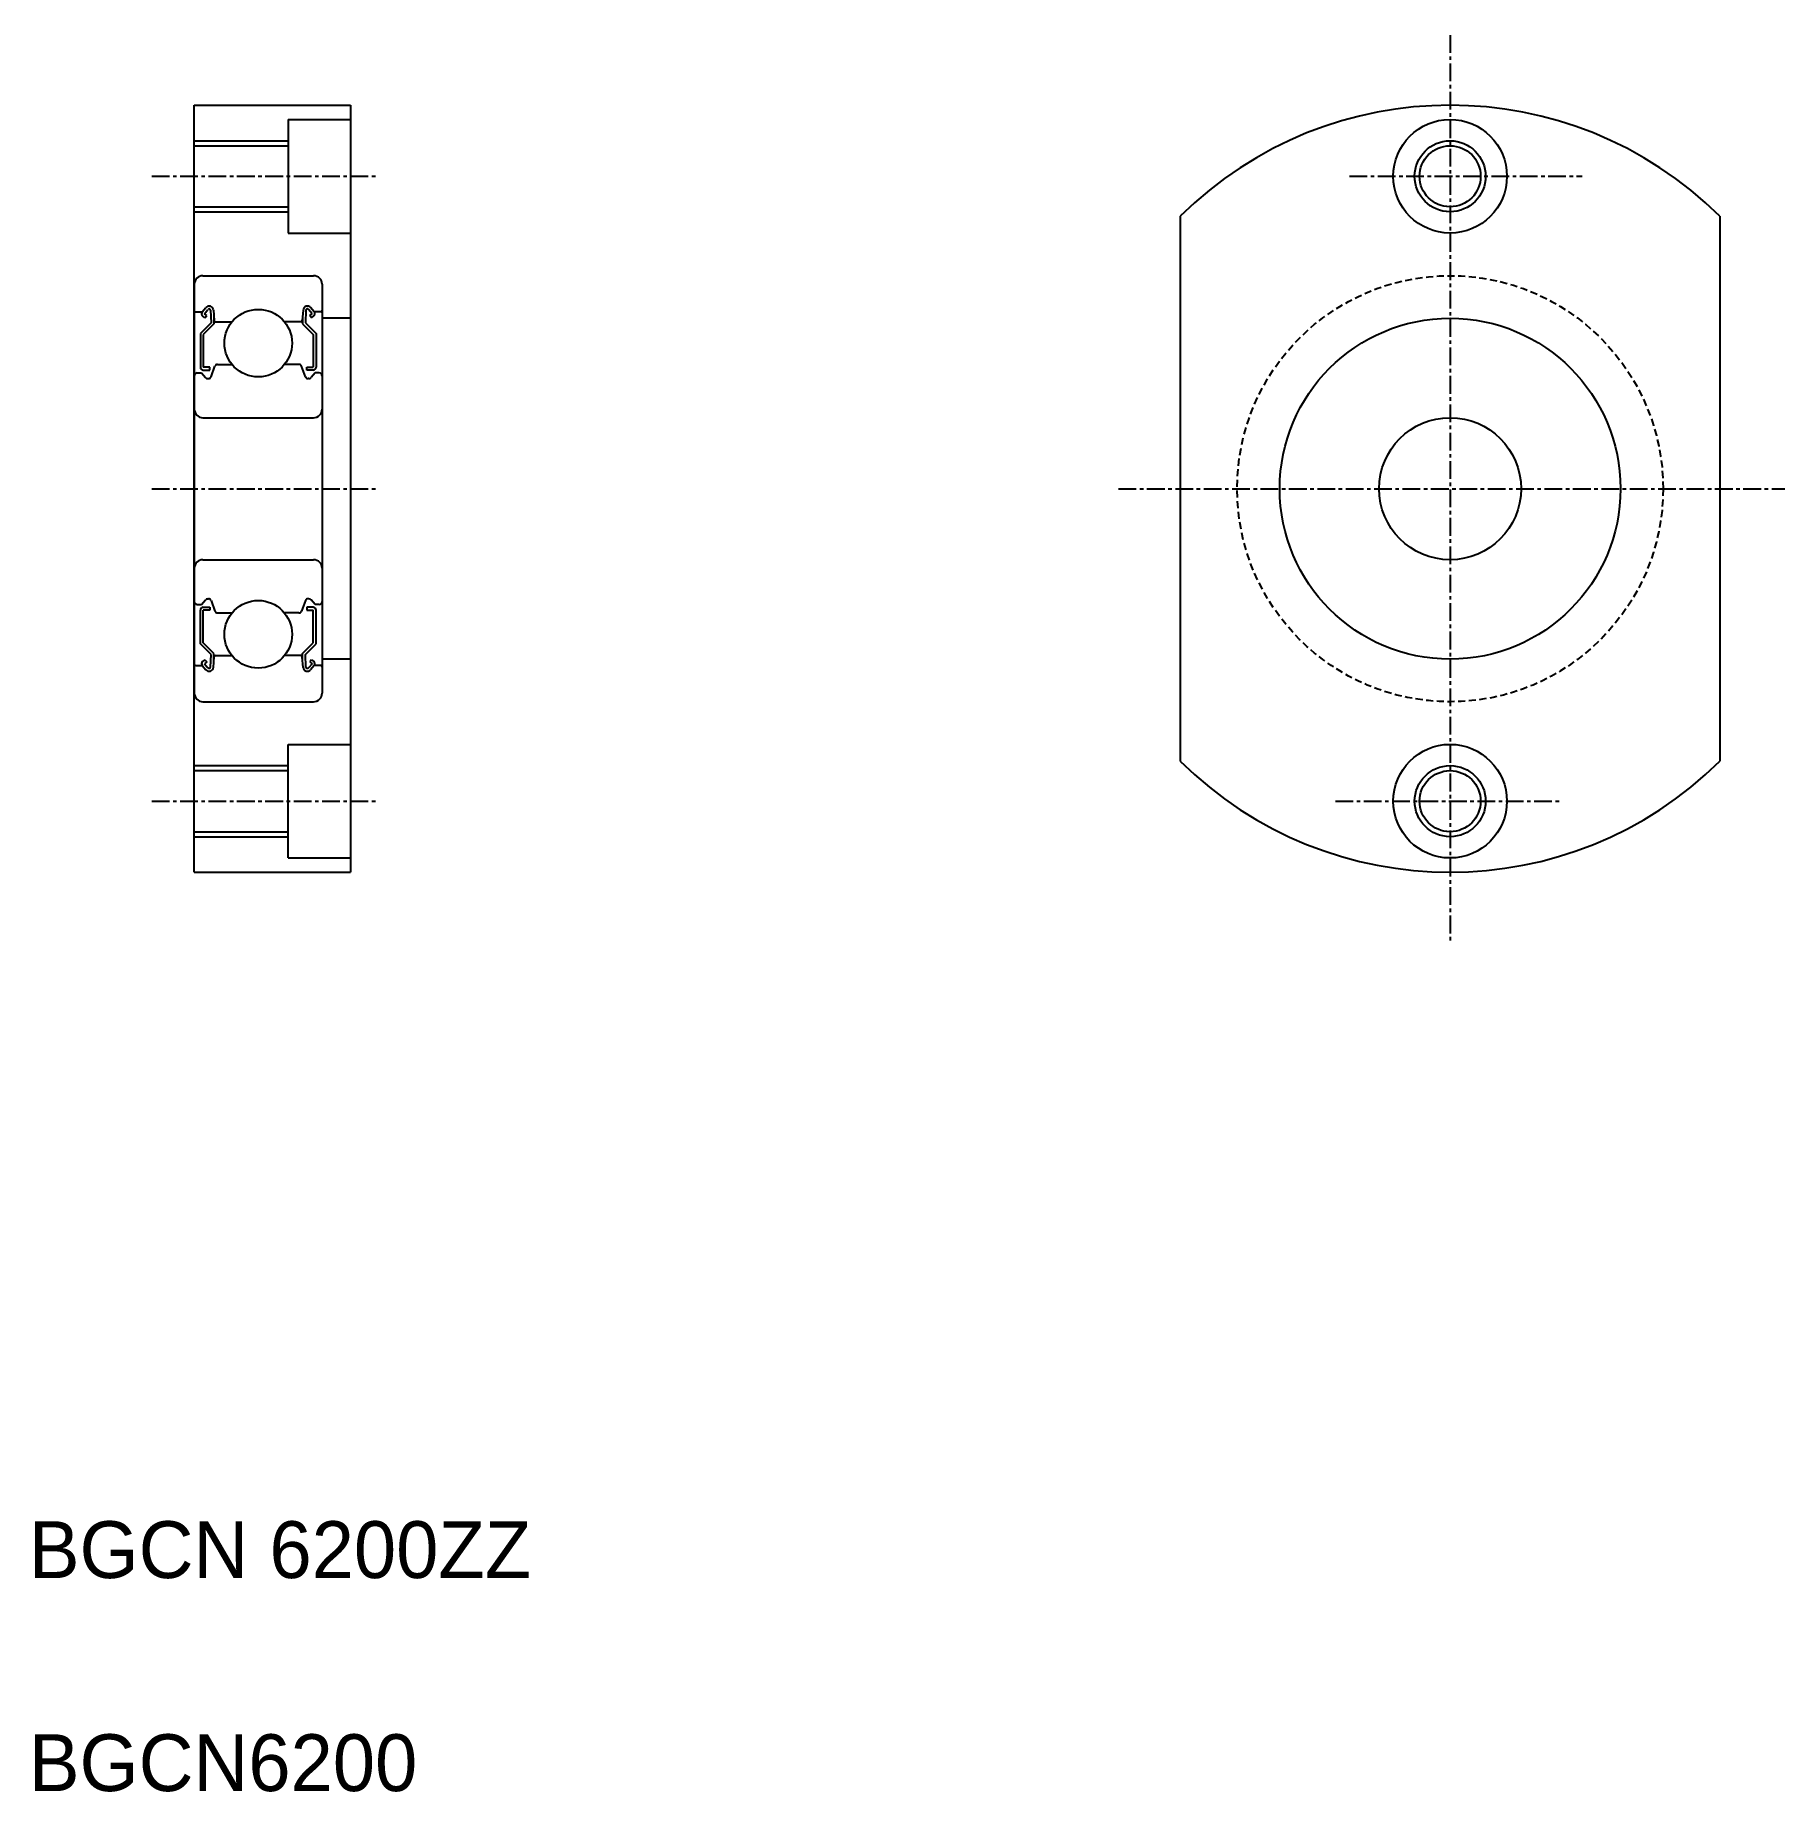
# Model space of a CAD drawing. Extents: x 168 to 292, y 59 to 183.
import ezdxf

# ---------------------------------------------------------------- set-up
doc = ezdxf.new("R2010")
doc.units = 0
doc.linetypes.add('CENTER', pattern=[2, 1.25, -0.25, 0.25, -0.25])
doc.linetypes.add('DASHED', pattern=[0.75, 0.5, -0.25])
doc.layers.get('0').update_dxf_attribs({"linetype": 'CONTINUOUS'})
doc.layers.add('CENTER', color=1, linetype='CENTER')

msp = doc.modelspace()

# ---------------------------------------------------------------- linework, layer by layer
for p, q in [((179.59, 124.19), (179.59, 178.19)), ((179.59, 178.19), (190.59, 178.19)), ((182.34, 178.19), (182.34, 178.19)), ((185.09, 178.19), (185.09, 178.19)), ((190.59, 178.19), (190.59, 124.19)), ((186.19, 177.19), (190.59, 177.19)), ((186.19, 177.19), (186.19, 169.19)), ((179.59, 175.34), (186.19, 175.34)), ((179.59, 171.04), (186.19, 171.04)), ((249.03, 170.37), (249.03, 132.01)), ((287.03, 170.37), (287.03, 132.01)), ((186.19, 169.19), (190.59, 169.19)), ((180.19, 166.19), (187.99, 166.19)), ((179.59, 165.59), (179.59, 136.79)), ((188.59, 165.59), (188.59, 136.79)), ((179.69, 163.64), (180.15, 163.64)), ((180.15, 163.64), (180.4, 163.94)), ((180.33, 163.23), (180.17, 163.36)), ((180.3, 163.51), (180.55, 163.81)), ((180.46, 163.38), (180.3, 163.51)), ((180.33, 163.23), (180.46, 163.38)), ((180.73, 163.75), (180.77, 162.87)), ((180.93, 163.77), (180.99, 163.03)), ((187.25, 163.77), (187.19, 163.03)), ((187.45, 163.75), (187.41, 162.87)), ((187.88, 163.51), (187.63, 163.81)), ((187.72, 163.38), (187.88, 163.51)), ((187.85, 163.23), (187.72, 163.38)), ((188.03, 163.64), (187.78, 163.94)), ((187.85, 163.23), (188.01, 163.36)), ((188.49, 163.64), (188.03, 163.64)), ((180.77, 162.87), (180.02, 162.12)), ((180.02, 162.12), (180.02, 159.74)), ((180.97, 162.79), (180.22, 162.04)), ((180.22, 162.04), (180.22, 159.74)), ((180.97, 163.26), (180.97, 162.79)), ((181.09, 162.94), (182.24, 162.94)), ((187.09, 162.94), (185.94, 162.94)), ((187.21, 163.26), (187.21, 162.79)), ((187.21, 162.79), (187.96, 162.04)), ((187.41, 162.87), (188.16, 162.12)), ((187.96, 162.04), (187.96, 159.74)), ((188.16, 162.12), (188.16, 159.74)), ((190.59, 163.19), (188.59, 163.19)), ((180.67, 159.74), (180.22, 159.74)), ((180.67, 159.54), (180.67, 159.74)), ((180.77, 159.07), (181.04, 159.81)), ((181.23, 159.94), (182.24, 159.94)), ((186.95, 159.94), (185.94, 159.94)), ((187.41, 159.07), (187.14, 159.81)), ((187.51, 159.74), (187.96, 159.74)), ((187.51, 159.54), (187.51, 159.74)), ((179.79, 159.34), (180.09, 159.34)), ((180.09, 159.34), (180.37, 159.01)), ((180.22, 159.54), (180.67, 159.54)), ((180.52, 158.94), (180.58, 158.94)), ((187.96, 159.54), (187.51, 159.54)), ((187.66, 158.94), (187.6, 158.94)), ((188.09, 159.34), (187.81, 159.01)), ((188.39, 159.34), (188.09, 159.34)), ((180.19, 156.19), (187.99, 156.19)), ((180.19, 146.19), (187.99, 146.19)), ((179.79, 143.04), (180.09, 143.04)), ((180.02, 140.26), (180.02, 142.64)), ((180.09, 143.04), (180.37, 143.37)), ((180.22, 142.84), (180.67, 142.84)), ((180.22, 140.34), (180.22, 142.64)), ((180.67, 142.64), (180.22, 142.64)), ((180.52, 143.44), (180.58, 143.44)), ((180.67, 142.84), (180.67, 142.64)), ((180.77, 143.31), (181.04, 142.57)), ((181.23, 142.44), (182.24, 142.44)), ((186.95, 142.44), (185.94, 142.44)), ((187.41, 143.31), (187.14, 142.57)), ((187.96, 142.84), (187.51, 142.84)), ((187.51, 142.84), (187.51, 142.64)), ((187.51, 142.64), (187.96, 142.64)), ((187.66, 143.44), (187.6, 143.44)), ((188.09, 143.04), (187.81, 143.37)), ((187.96, 140.34), (187.96, 142.64)), ((188.39, 143.04), (188.09, 143.04)), ((188.16, 140.26), (188.16, 142.64)), ((180.77, 139.51), (180.02, 140.26)), ((180.97, 139.59), (180.22, 140.34)), ((187.21, 139.59), (187.96, 140.34)), ((187.41, 139.51), (188.16, 140.26)), ((179.69, 138.74), (180.15, 138.74)), ((180.15, 138.74), (180.4, 138.44)), ((180.33, 139.15), (180.17, 139.02)), ((180.46, 139), (180.3, 138.87)), ((180.3, 138.87), (180.55, 138.57)), ((180.33, 139.15), (180.46, 139)), ((180.73, 138.63), (180.77, 139.51)), ((180.93, 138.61), (180.99, 139.35)), ((180.97, 139.12), (180.97, 139.59)), ((181.09, 139.44), (182.24, 139.44)), ((181.38, 139.44), (181.38, 139.44)), ((181.67, 139.44), (181.67, 139.44)), ((187.09, 139.44), (185.94, 139.44)), ((187.25, 138.61), (187.19, 139.35)), ((187.21, 139.12), (187.21, 139.59)), ((187.45, 138.63), (187.41, 139.51)), ((187.88, 138.87), (187.63, 138.57)), ((187.85, 139.15), (187.72, 139)), ((187.72, 139), (187.88, 138.87)), ((188.03, 138.74), (187.78, 138.44)), ((187.85, 139.15), (188.01, 139.02)), ((188.49, 138.74), (188.03, 138.74)), ((190.59, 139.19), (188.59, 139.19)), ((180.19, 136.19), (187.99, 136.19)), ((186.19, 133.19), (190.59, 133.19)), ((186.19, 125.19), (186.19, 133.19)), ((179.59, 131.34), (186.19, 131.34)), ((179.59, 127.04), (186.19, 127.04)), ((186.19, 125.19), (190.59, 125.19)), ((179.59, 124.19), (190.59, 124.19))]:
    msp.add_line(p, q)
at = {"color": 3}
for p, q in [((179.59, 175.69), (186.19, 175.69)), ((179.59, 170.69), (186.19, 170.69)), ((179.59, 131.69), (186.19, 131.69)), ((179.59, 126.69), (186.19, 126.69))]:
    msp.add_line(p, q, dxfattribs=at)
for centre, radius in [((268.03, 173.19), 4), ((268.03, 173.19), 2.15), ((184.09, 161.44), 2.38), ((268.03, 151.19), 12), ((268.03, 151.19), 5), ((184.09, 140.94), 2.38), ((268.03, 129.19), 4), ((268.03, 129.19), 2.15)]:
    msp.add_circle(centre, radius)
for centre in [(268.03, 173.19), (268.03, 129.19)]:
    msp.add_circle(centre, 2.5, dxfattribs=at)
at = {"color": 3, "linetype": 'DASHED'}
msp.add_circle((268.03, 151.19), 15, dxfattribs=at)
for centre, radius, start, end in [((268.03, 151.19), 27, 45.2751, 134.7249), ((180.19, 165.59), 0.6, 90, 180), ((187.99, 165.59), 0.6, 0, 90), ((179.69, 163.74), 0.1, 180, 270), ((180.3, 163.51), 0.2, 140.0029, 230.087), ((180.63, 163.75), 0.3, 4.9968, 140.0029), ((180.63, 163.75), 0.1, 2.8198, 140.0022), ((187.55, 163.75), 0.3, 39.9971, 175.0032), ((187.55, 163.75), 0.1, 39.9978, 177.1802), ((187.88, 163.51), 0.2, 309.913, 39.9971), ((188.49, 163.74), 0.1, 270, 0), ((181.09, 163.04), 0.1, 184.9968, 269.9995), ((187.09, 163.04), 0.1, 270.0005, 355.0032), ((180.22, 159.74), 0.2, 180, 270), ((181.23, 159.74), 0.2, 90, 159.9914), ((186.95, 159.74), 0.2, 20.0086, 90), ((187.96, 159.74), 0.2, 270, 0), ((179.79, 159.14), 0.2, 90, 180), ((180.52, 159.14), 0.2, 219.995, 270), ((180.58, 159.14), 0.2, 270, 339.9914), ((187.6, 159.14), 0.2, 200.0086, 270), ((187.66, 159.14), 0.2, 270, 320.005), ((188.39, 159.14), 0.2, 0, 90), ((180.19, 156.79), 0.6, 180, 270), ((187.99, 156.79), 0.6, 270, 0), ((180.19, 145.59), 0.6, 90, 180), ((187.99, 145.59), 0.6, 0, 90), ((179.79, 143.24), 0.2, 180, 270), ((180.22, 142.64), 0.2, 90, 180), ((180.52, 143.24), 0.2, 90, 140.005), ((180.58, 143.24), 0.2, 20.0086, 90), ((181.23, 142.64), 0.2, 200.0086, 270), ((186.95, 142.64), 0.2, 270, 339.9914), ((187.6, 143.24), 0.2, 90, 159.9914), ((187.66, 143.24), 0.2, 39.995, 90), ((187.96, 142.64), 0.2, 0, 90), ((188.39, 143.24), 0.2, 270, 0), ((179.69, 138.64), 0.1, 90, 180), ((180.3, 138.87), 0.2, 129.913, 219.9971), ((180.63, 138.64), 0.3, 219.9971, 355.0032), ((180.63, 138.64), 0.1, 219.9978, 357.1802), ((181.09, 139.34), 0.1, 90.0005, 175.0032), ((187.09, 139.34), 0.1, 4.9968, 89.9995), ((187.55, 138.64), 0.3, 184.9968, 320.0029), ((187.55, 138.64), 0.1, 182.8198, 320.0022), ((187.88, 138.87), 0.2, 320.0029, 50.087), ((188.49, 138.64), 0.1, 0, 90), ((180.19, 136.79), 0.6, 180, 270), ((187.99, 136.79), 0.6, 270, 0), ((268.03, 151.19), 27, 225.2751, 314.7249)]:
    msp.add_arc(centre, radius, start, end)
at = {"layer": 'CENTER', "color": 1, "linetype": 'CENTER'}
for p, q in [((268.03, 183.13), (268.03, 119.25)), ((176.59, 173.19), (192.59, 173.19)), ((260.94, 173.19), (277.32, 173.19)), ((176.59, 151.19), (192.59, 151.19)), ((244.68, 151.19), (291.61, 151.19)), ((176.59, 129.19), (192.59, 129.19)), ((259.95, 129.19), (275.84, 129.19))]:
    msp.add_line(p, q, dxfattribs=at)

# ---------------------------------------------------------------- texts
for s, p in [('BGCN 6200ZZ', (167.94, 74.49)), ('BGCN6200', (167.94, 59.49))]:
    msp.add_text(s, height=4).set_placement(p)

doc.saveas('drawing.dxf')
